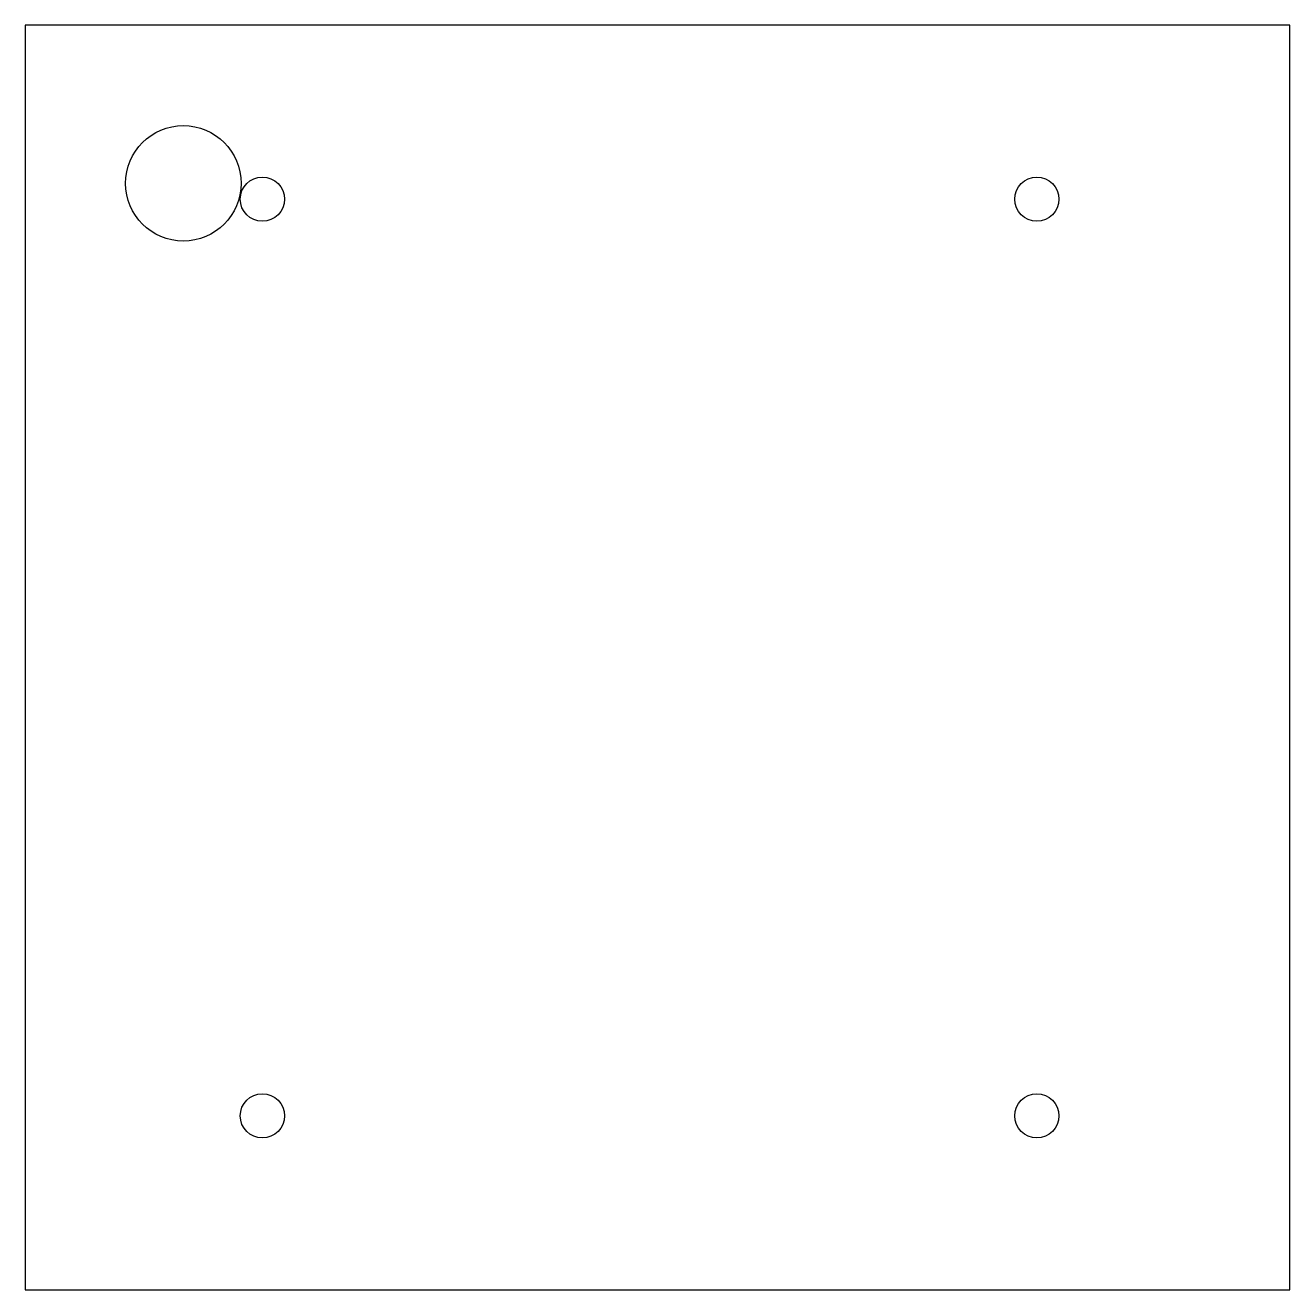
# Model space of a CAD drawing. Header units: millimetres. Extents: x 0 to 80, y 0 to 80.
import ezdxf

# ---------------------------------------------------------------- set-up
doc = ezdxf.new("R2010")
doc.units = ezdxf.units.MM
doc.layers.add('CUT', color=1, linetype='Continuous')

msp = doc.modelspace()

# ---------------------------------------------------------------- linework, layer by layer
at = {"layer": 'CUT'}
msp.add_lwpolyline([(0, 0), (80, 0), (80, 80), (0, 80)], close=True, dxfattribs=at)
for centre, radius in [((10, 70), 3.65), ((15, 69), 1.4), ((64, 69), 1.4), ((15, 11), 1.4), ((64, 11), 1.4)]:
    msp.add_circle(centre, radius, dxfattribs=at)

doc.saveas('drawing.dxf')
